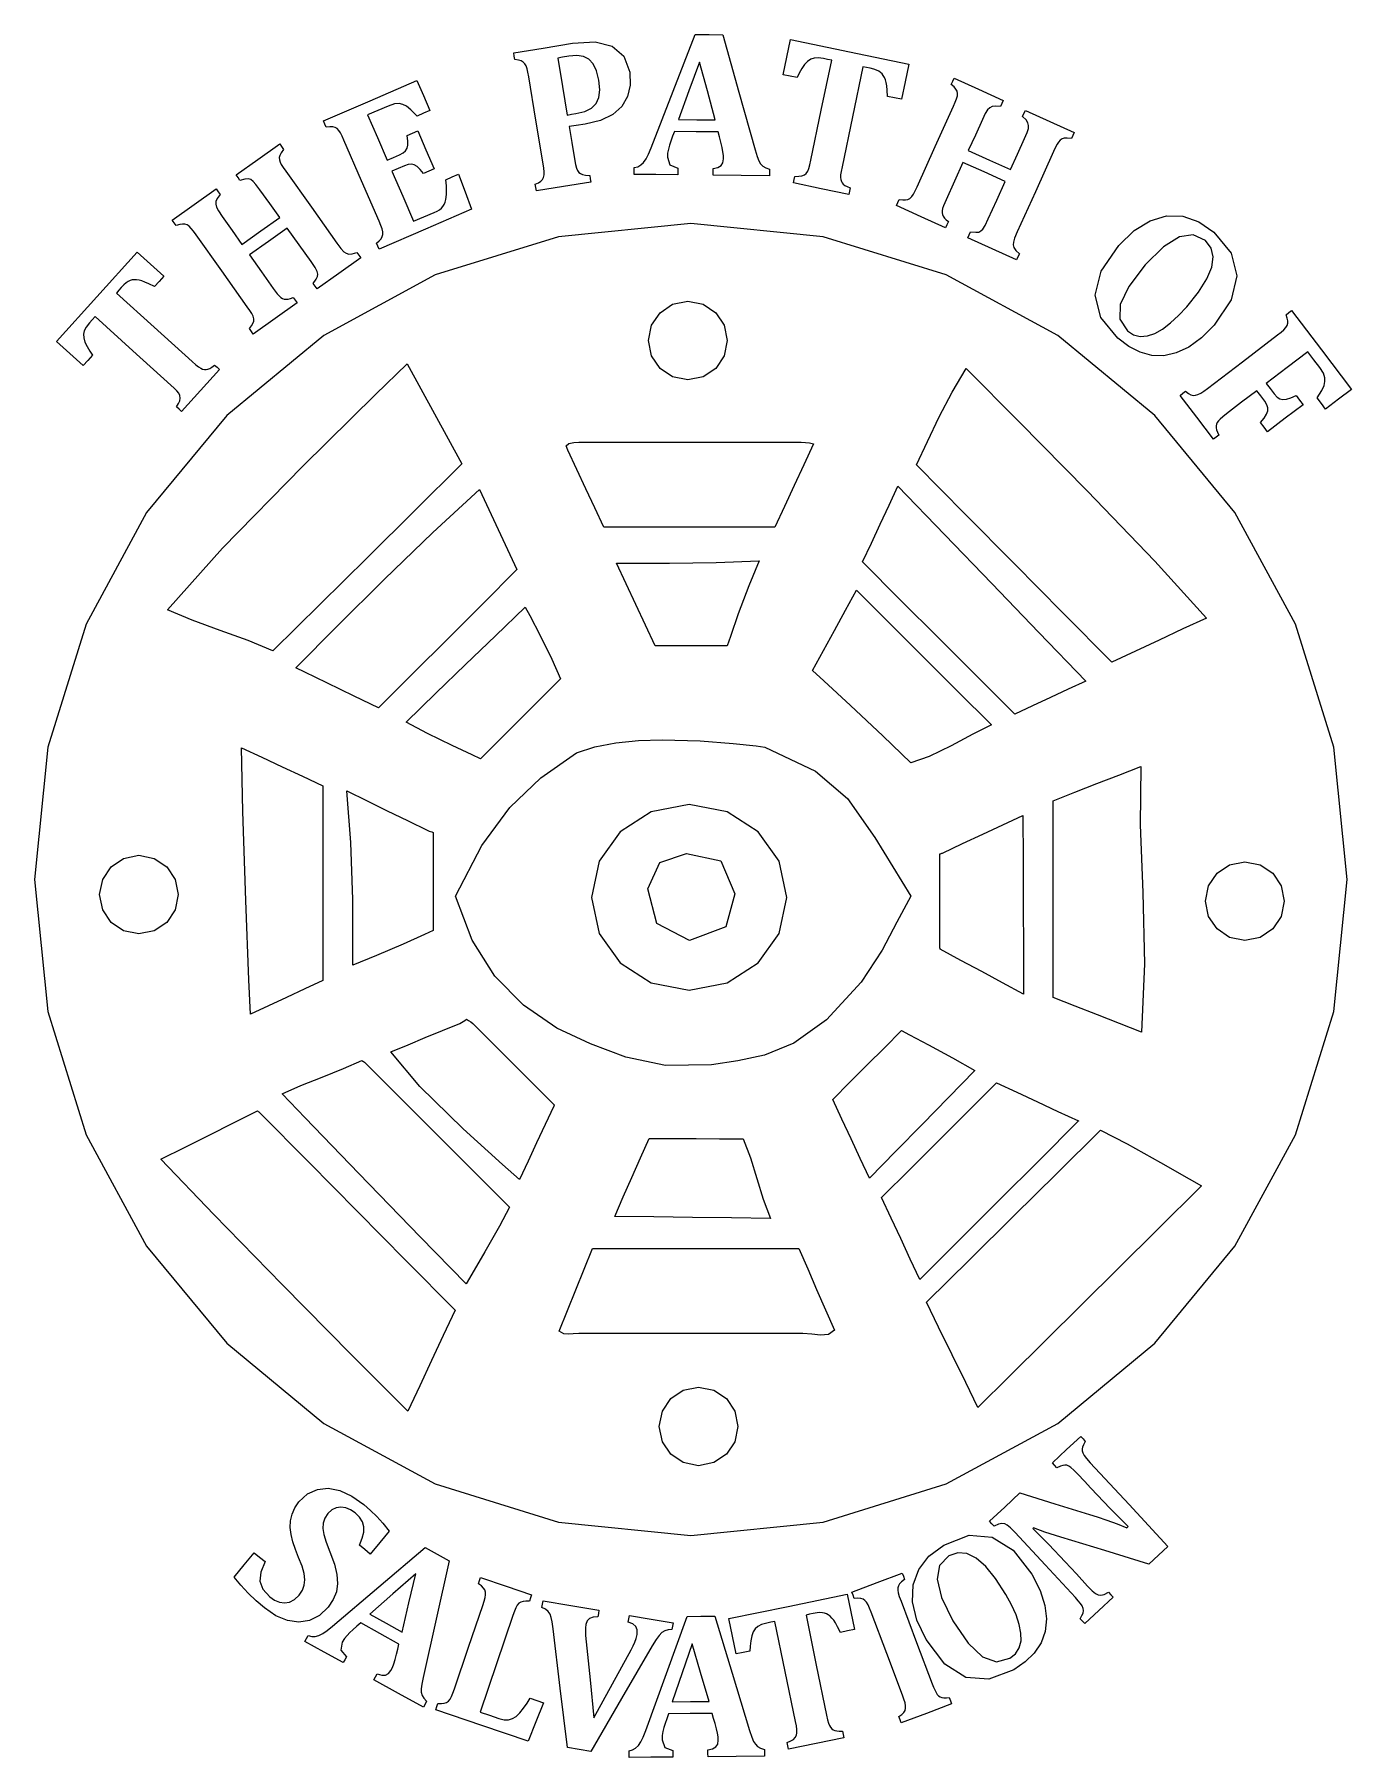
# Model space of a CAD drawing. Extents: x 11 to 565, y 5 to 731.
import ezdxf

# ---------------------------------------------------------------- set-up
doc = ezdxf.new("R2010")
doc.units = 0
doc.layers.add('Layer_1', color=7, linetype='CONTINUOUS')

msp = doc.modelspace()

# ---------------------------------------------------------------- linework, layer by layer
at = {"layer": 'Layer_1', "color": 7}
for points in [[(237.948926, 678.592126), (238.397156, 676.195843), (238.818877, 674.625922), (239.266648, 673.628646), (239.807633, 672.865363), (240.516964, 672.336661), (241.40076, 671.946248), (242.654166, 671.703916), (244.385987, 671.606067), (244.615788, 670.201406), (244.84684, 668.796775), (233.396517, 666.916827), (221.946197, 665.036754), (221.715144, 666.441385), (221.48534, 667.846172), (222.818434, 668.512587), (223.807416, 669.145522), (224.518502, 669.874352), (224.94589, 670.731499), (225.165315, 671.795219), (225.184839, 673.043167), (225.034184, 674.591423), (224.758964, 676.469662), (221.74679, 694.8157), (218.734741, 713.161742), (218.400444, 714.997452), (218.055436, 716.503497), (217.67148, 717.707743), (217.137989, 718.625265), (216.458866, 719.301247), (215.551982, 719.764991), (214.391253, 720.109792), (212.879327, 720.332013), (212.648271, 721.736769), (212.418471, 723.14143), (224.78393, 725.171677), (237.149393, 727.201799), (246.726222, 727.779609), (253.918038, 725.976891), (258.74073, 721.763597), (261.224186, 715.024106), (261.469008, 709.632294), (260.331423, 704.779122), (257.858893, 700.602898), (254.094002, 697.241688), (248.992717, 694.764801), (242.524865, 693.156469), (238.761336, 692.582059), (235.72891, 692.215937), (236.846412, 685.404904)], [(298.442594, 689.888142), (289.233672, 689.993179), (280.024655, 690.096961), (279.289352, 688.056066), (278.554046, 686.015297), (277.984426, 684.317759), (277.522746, 682.662068), (277.213642, 681.015626), (277.096361, 679.259031), (278.180684, 676.000469), (281.530621, 674.679264), (281.515396, 673.255824), (281.500167, 671.83251), (272.291151, 671.936292), (263.082259, 672.040077), (263.097484, 673.463517), (263.112709, 674.886957), (264.615783, 675.235649), (265.929138, 675.976729), (267.095599, 677.084945), (268.158383, 678.539686), (269.205712, 680.522971), (270.325798, 683.217317), (279.590129, 707.076196), (288.854334, 730.935072), (294.612681, 730.870745), (300.370933, 730.805162), (307.214816, 706.569906), (314.058697, 682.334776), (314.900867, 679.553612), (315.602543, 677.701478), (316.332742, 676.474404), (317.260079, 675.482615), (318.492778, 674.756319), (320.136864, 674.24175), (320.121639, 672.81831), (320.106411, 671.394995), (308.201565, 671.529171), (296.296843, 671.663349), (296.312072, 673.086664), (296.327297, 674.510104), (298.284152, 674.930033), (299.662716, 675.724063), (300.485309, 676.911527), (300.772916, 678.515234), (300.713236, 679.928697), (300.503278, 681.494789), (300.125817, 683.354115), (299.558632, 685.64691), (298.99945, 687.766433)], [(330.184638, 668.408385), (330.474886, 669.801991), (330.765135, 671.195597), (332.419031, 671.211067), (333.710353, 671.384235), (334.753611, 671.795558), (335.56289, 672.452897), (336.182946, 673.369874), (336.66232, 674.558949), (337.079431, 676.091181), (337.500984, 677.953299), (341.881894, 699.005717), (346.26268, 720.058131), (344.55233, 720.414516), (342.84198, 720.770901), (340.572972, 721.08855), (338.833727, 720.983314), (337.408561, 720.486233), (336.082062, 719.617078), (334.863931, 718.317345), (333.681107, 716.547795), (332.598473, 714.625268), (331.664196, 712.7819), (328.771383, 713.383607), (325.878444, 713.985312), (327.420772, 721.396945), (328.963103, 728.808453), (353.816382, 723.636664), (378.669536, 718.464871), (377.127205, 711.053362), (375.584877, 703.641729), (372.692063, 704.243437), (369.799249, 704.845144), (369.599275, 707.486233), (369.411273, 709.331914), (369.174066, 710.681035), (368.830233, 711.832407), (368.444864, 712.838726), (367.982028, 713.684082), (367.446179, 714.39113), (366.841864, 714.978767), (366.096999, 715.475287), (365.140843, 715.905258), (363.949638, 716.318199), (362.397828, 716.696003), (360.877468, 717.011953), (359.357108, 717.327904), (354.976323, 696.27549), (350.595412, 675.223072), (350.215594, 673.242239), (350.00979, 671.775929), (349.973424, 670.704168), (350.082727, 669.821343), (350.316087, 669.08935), (350.639346, 668.471031), (351.144676, 667.936078), (351.823175, 667.387833), (352.794087, 666.866792), (354.073578, 666.347048), (353.783329, 664.953442), (353.493083, 663.559712), (341.839392, 665.982809)], [(234.922766, 697.023367), (236.753045, 697.323714), (238.583449, 697.624065), (242.354915, 698.549364), (245.155898, 699.927079), (247.077049, 701.870776), (248.223516, 704.408583), (248.641156, 707.65735), (248.291129, 711.719833), (247.330912, 715.638487), (245.903877, 718.540588), (244.054241, 720.553722), (241.755891, 721.706055), (238.948526, 722.096935), (235.572303, 721.827599), (232.936689, 721.373505), (230.989145, 720.987621), (232.956274, 709.005251)], [(281.720832, 695.124511), (289.484848, 695.036679), (297.248865, 694.948846), (293.935586, 707.129944), (290.622183, 719.311039), (286.17157, 707.217777)], [(171.692646, 711.519747), (174.416077, 705.225003), (177.139508, 698.930259), (174.427587, 697.756626), (171.715791, 696.582996), (169.146645, 699.207998), (167.306359, 700.691311), (165.788538, 701.455711), (164.22112, 701.84691), (162.251852, 701.698465), (159.56321, 700.770888), (155.247946, 698.903803), (150.932679, 697.036843), (155.043517, 687.5353), (159.154481, 678.033761), (161.767401, 679.163637), (164.380321, 680.293513), (165.882834, 681.084317), (166.906198, 681.949803), (167.515155, 683.013048), (167.810146, 684.315338), (167.829958, 686.062782), (167.535328, 688.426507), (169.772091, 689.394365), (172.008853, 690.362222), (175.485996, 682.32546), (178.963136, 674.288822), (176.726249, 673.320961), (174.489486, 672.353103), (173.031911, 674.11946), (171.755382, 675.305595), (170.558952, 676.034033), (169.378993, 676.345798), (168.06339, 676.238417), (166.384963, 675.664992), (163.771918, 674.535113), (161.158998, 673.405237), (165.732389, 662.834764), (170.305777, 652.264415), (174.601212, 654.122874), (178.896648, 655.981332), (180.156292, 656.573304), (181.164178, 657.15034), (181.953675, 657.797175), (182.592253, 658.520471), (183.101678, 659.352073), (183.503682, 660.325079), (183.828191, 661.393879), (184.028288, 662.479671), (184.1554, 663.73276), (184.180305, 665.272291), (184.069608, 667.234469), (183.792381, 669.756933), (186.504178, 670.930564), (189.216099, 672.104197), (191.965936, 664.71631), (194.715896, 657.328552), (175.257605, 648.909729), (155.799187, 640.491029), (155.234876, 641.797442), (154.669311, 643.103949), (155.800311, 644.074775), (156.606027, 644.928666), (157.118042, 645.807926), (157.324322, 646.743572), (157.272699, 647.828207), (156.982439, 649.042263), (156.455605, 650.506029), (155.732517, 652.260822), (148.35006, 669.323962), (140.967729, 686.387105), (140.197151, 688.086502), (139.495848, 689.463329), (138.830755, 690.537944), (138.090685, 691.298855), (137.268336, 691.788466), (136.275779, 692.017149), (135.067273, 692.06269), (133.546681, 691.912712), (132.981118, 693.219095), (132.415553, 694.525602), (152.051757, 703.023682)], [(424.350952, 647.784309), (423.255664, 645.202417), (422.704688, 643.510721), (422.646293, 642.315677), (422.928301, 641.182831), (423.727738, 639.992522), (425.229449, 638.62804), (424.64376, 637.330776), (424.05807, 636.033512), (413.797445, 640.667799), (403.536947, 645.301963), (404.122637, 646.599227), (404.708326, 647.896491), (406.85188, 647.638393), (408.189389, 647.746311), (409.078893, 648.196451), (409.877779, 648.971269), (410.835084, 650.53928), (412.159966, 653.289244), (415.719908, 661.171392), (419.279976, 669.053544), (410.395398, 673.066246), (401.510817, 677.079074), (397.950749, 669.196923), (394.390807, 661.314775), (393.811069, 659.97908), (393.315765, 658.724486), (392.950047, 657.599567), (392.760254, 656.655557), (392.730179, 655.838204), (392.861113, 655.094934), (393.194642, 654.364143), (393.712574, 653.621587), (394.435574, 652.892823), (395.353727, 652.122498), (394.768041, 650.825109), (394.182351, 649.527846), (383.862836, 654.18862), (373.543444, 658.849522), (374.129133, 660.146786), (374.714819, 661.444175), (376.194096, 661.261234), (377.368192, 661.2399), (378.363753, 661.45091), (379.194941, 661.929682), (379.965283, 662.69378), (380.667696, 663.725497), (381.395516, 665.100515), (382.206395, 666.817241), (389.858997, 683.760897), (397.511724, 700.704557), (398.250036, 702.418127), (398.797028, 703.863488), (399.144235, 705.079384), (399.205942, 706.139241), (399.015118, 707.077683), (398.51616, 707.965991), (397.740657, 708.895118), (396.604675, 709.916864), (397.190361, 711.214253), (397.776051, 712.511517), (408.095565, 707.850743), (418.415083, 703.189843), (417.829397, 701.892454), (417.243708, 700.59519), (415.204881, 700.770686), (413.787918, 700.598197), (412.776548, 700.061155), (411.874786, 699.191133), (410.910941, 697.685586), (409.678356, 695.166085), (406.713141, 688.600836), (403.747923, 682.035711), (412.632504, 678.022883), (421.517083, 674.010181), (424.482301, 680.575305), (427.447519, 687.140429), (428.519621, 689.69733), (429.036693, 691.392579), (429.143078, 692.622615), (428.866445, 693.740564), (428.095552, 694.941592), (426.600947, 696.373882), (427.186636, 697.671146), (427.772323, 698.968535), (438.032823, 694.334245), (448.293446, 689.700083), (447.707756, 688.40282), (447.12207, 687.105431), (445.406189, 687.288838), (444.144366, 687.220349), (443.199431, 686.936682), (442.399756, 686.398564), (441.739413, 685.643423), (441.132666, 684.74556), (440.487456, 683.475019), (439.633228, 681.636116), (431.988199, 664.710556)], [(138.007525, 643.039668), (139.68333, 640.790817), (140.865684, 639.461095), (141.869797, 638.811862), (142.990071, 638.482352), (144.420696, 638.567501), (146.35693, 639.174797), (147.180696, 638.013891), (148.004462, 636.852985), (138.824146, 630.335738), (129.643704, 623.818487), (128.819938, 624.979393), (127.996171, 626.140299), (129.3012, 627.860238), (129.885321, 629.068162), (129.948622, 630.062929), (129.682923, 631.143571), (128.812906, 632.760874), (127.107868, 635.292946), (122.101266, 642.345363), (117.094664, 649.397779), (109.145415, 643.754488), (101.196044, 638.111069), (106.202643, 631.058777), (111.209245, 624.006361), (112.069679, 622.831323), (112.902288, 621.76958), (113.687954, 620.885791), (114.406273, 620.245839), (115.098253, 619.811899), (115.803679, 619.54487), (116.602231, 619.464236), (117.503501, 619.536416), (118.497927, 619.79374), (119.626517, 620.198387), (120.450283, 619.037481), (121.27405, 617.876575), (112.04092, 611.321837), (102.807666, 604.767096), (101.983899, 605.928002), (101.160133, 607.088908), (102.065463, 608.273389), (102.675923, 609.275299), (102.994154, 610.242495), (102.995728, 611.20068), (102.725727, 612.25241), (102.189619, 613.379031), (101.370661, 614.7015), (100.297737, 616.267866), (89.535501, 631.427848), (78.773264, 646.58783), (77.666835, 648.090376), (76.695543, 649.291504), (75.821459, 650.205691), (74.939016, 650.796533), (74.032179, 651.104971), (73.014856, 651.117621), (71.821092, 650.919289), (70.365368, 650.452771), (69.541601, 651.613677), (68.717835, 652.774582), (77.951089, 659.329323), (87.184219, 665.884062), (88.007985, 664.723156), (88.831751, 663.56225), (87.651534, 661.890833), (87.088753, 660.578725), (87.041648, 659.434058), (87.337007, 658.216369), (88.15005, 656.624097), (89.702489, 654.288183), (93.872622, 648.414146), (98.04263, 642.540106), (105.992005, 648.1834), (113.941254, 653.826691), (109.771246, 659.700731), (105.601109, 665.574893), (103.935249, 667.791048), (102.733526, 669.093367), (101.725347, 669.806377), (100.620185, 670.1325), (99.194454, 670.07252), (97.203509, 669.505215), (96.379743, 670.666121), (95.555977, 671.827027), (104.736418, 678.344277), (113.916735, 684.861525), (114.740501, 683.700619), (115.564268, 682.539713), (114.539942, 681.151168), (113.962528, 680.027325), (113.730483, 679.069756), (113.791618, 678.108097), (114.110517, 677.156511), (114.577825, 676.179754), (115.348656, 674.981229), (116.504175, 673.315436), (127.254982, 658.172082)], [(466.648668, 603.042982), (459.51953, 611.760296), (457.203847, 621.191218), (459.734632, 631.291843), (467.081373, 642.075577), (473.586487, 648.333399), (480.304501, 652.511434), (487.18571, 654.55273), (494.058596, 654.392966), (500.766997, 652.082422), (507.154854, 647.672134), (514.421848, 638.833827), (516.826745, 629.324681), (514.425569, 619.224977), (507.217075, 608.549713), (501.854271, 603.169184), (496.515226, 599.288079), (491.282091, 596.819986), (486.115198, 595.671374), (481.040908, 595.788783), (476.085502, 597.121881), (471.294566, 599.558434), (466.648649, 603.043734)], [(478.163518, 633.908009), (471.253956, 624.849629), (467.701757, 617.264884), (467.550365, 611.072675), (470.721808, 606.183794), (473.324252, 604.489949), (476.136718, 603.78858), (479.139788, 604.023724), (482.25733, 605.077038), (485.52275, 606.903873), (488.847753, 609.45297), (492.255462, 612.60353), (495.704356, 616.291786), (500.641884, 622.446699), (504.1362, 628.002638), (506.22589, 632.95416), (506.827351, 637.288446), (505.960782, 641.014383), (503.534716, 644.133361), (498.443486, 646.603638), (492.575947, 645.767263), (485.875185, 641.559842), (478.162511, 633.908235), (478.162514, 633.908109)], [(72.656302, 572.16895), (71.600866, 573.123783), (70.544178, 574.078586), (71.37332, 575.509943), (71.877453, 576.710897), (72.04946, 577.818545), (71.887691, 578.84913), (71.409817, 579.848173), (70.625969, 580.862264), (69.514765, 581.997341), (68.120249, 583.301199), (52.168217, 597.720818), (36.216182, 612.140562), (35.044301, 610.844592), (33.872422, 609.548497), (32.451431, 607.751194), (31.659054, 606.199498), (31.367178, 604.718931), (31.443567, 603.134662), (31.950073, 601.427042), (32.878744, 599.511708), (33.990054, 597.605483), (35.10851, 595.86764), (33.127061, 593.675602), (31.145609, 591.483689), (25.529487, 596.560291), (19.913493, 601.636771), (36.936468, 620.468909), (53.959571, 639.300926), (59.575565, 634.224446), (65.191687, 629.147844), (63.210238, 626.955806), (61.228789, 624.763768), (58.84902, 625.926631), (57.16097, 626.69688), (55.877139, 627.173933), (54.70912, 627.458437), (53.646473, 627.634051), (52.682667, 627.660537), (51.802346, 627.551296), (50.989935, 627.32849), (50.18542, 626.936793), (49.329852, 626.328419), (48.370505, 625.508338), (47.260132, 624.360165), (46.218726, 623.208672), (45.17732, 622.057179), (61.129352, 607.63756), (77.081387, 593.217816), (78.599119, 591.889547), (79.760125, 590.971117), (80.667173, 590.398412), (81.486058, 590.050246), (82.235405, 589.881986), (82.932593, 589.848967), (83.648748, 590.013053), (84.46527, 590.323633), (85.405593, 590.897762), (86.500949, 591.73871), (87.556385, 590.783876), (88.611822, 589.829043), (80.629968, 580.997393)], [(512.448528, 571.242154), (510.864425, 569.993449), (509.748506, 569.020487), (509.018803, 568.233587), (508.525977, 567.491317), (508.222647, 566.785002), (508.062652, 566.107249), (508.09195, 565.371509), (508.247015, 564.51235), (508.639225, 563.482401), (509.265561, 562.251529), (508.133175, 561.388382), (507.000788, 560.525235), (499.966345, 569.7535), (492.931901, 578.981766), (494.064287, 579.844913), (495.196674, 580.70806), (496.394249, 579.830605), (497.433828, 579.267409), (498.41024, 578.981969), (499.367781, 579.006681), (500.417248, 579.317958), (501.551221, 579.911861), (502.844766, 580.776452), (504.37417, 581.901074), (519.14276, 593.158846), (533.911354, 604.416494), (535.375466, 605.573333), (536.543038, 606.585135), (537.426447, 607.488524), (537.986758, 608.390259), (538.264908, 609.306374), (538.248112, 610.324228), (538.008626, 611.510721), (537.493677, 612.949477), (538.626064, 613.812624), (539.75845, 614.675771), (552.402052, 598.088842), (565.045775, 581.50204), (559.591143, 577.344186), (554.13664, 573.18621), (552.345384, 575.536188), (550.554002, 577.886163), (552.483655, 581.011407), (553.480727, 583.154529), (553.858452, 584.811796), (553.856449, 586.427195), (553.239357, 588.303194), (551.692444, 590.689594), (549.169003, 594.00007), (546.645437, 597.310544), (537.914635, 590.655264), (529.183834, 583.999985), (530.857456, 581.804436), (532.531078, 579.608887), (533.736037, 578.276713), (534.893454, 577.504736), (536.185577, 577.215758), (537.672862, 577.33987), (539.484736, 577.880242), (541.698425, 578.890119), (543.175869, 576.951783), (544.653436, 575.013575), (537.174774, 569.312801), (529.696115, 563.611903), (528.21867, 565.550239), (526.741101, 567.488572), (528.307188, 569.401026), (529.310838, 571.020021), (529.834415, 572.449779), (529.890428, 573.742082), (529.459978, 575.05478), (528.514193, 576.543977), (526.840571, 578.739526), (525.166949, 580.935074), (518.804084, 576.084391)], [(286.263855, 406.637655), (270.287081, 403.571164), (257.238641, 395.205699), (248.442013, 382.798201), (245.217354, 367.605521), (248.442013, 352.411197), (257.238641, 340.005371), (270.287081, 331.639906), (286.263855, 328.571743), (302.240626, 331.639906), (315.289067, 340.005371), (324.085709, 352.411197), (327.312018, 367.605521), (324.085709, 382.798201), (315.289067, 395.205699), (302.242299, 403.571164)], [(285.079285, 386.050049), (299.614781, 382.96964), (305.421297, 369.11548), (301.659666, 355.262368), (286.44292, 349.455285), (272.588731, 356.625436), (268.826505, 371.160932), (273.951779, 382.288418)], [(451.06613, 140.606933), (452.035394, 139.565033), (453.004658, 138.523134), (452.275183, 137.13794), (451.849918, 136.153158), (451.678191, 135.381396), (451.666868, 134.572317), (451.917105, 133.685576), (452.481423, 132.619232), (453.463143, 131.278904), (455.024196, 129.505355), (471.386715, 111.911058), (487.749243, 94.316886), (483.737555, 90.586066), (479.726002, 86.855361), (461.191417, 92.533351), (442.656948, 98.211208), (436.019485, 100.344205), (431.13898, 102.108468), (430.99706, 101.976112), (430.85514, 101.843757), (437.584203, 95.083238), (444.507829, 87.796838), (449.237373, 82.711249), (453.966918, 77.625659), (455.894847, 75.663341), (457.272538, 74.515027), (458.404535, 73.978105), (459.534316, 73.791697), (460.912179, 74.116331), (462.782542, 74.987408), (463.751806, 73.945509), (464.72107, 72.903609), (458.751036, 67.351546), (452.781003, 61.799482), (451.811739, 62.841381), (450.842475, 63.883281), (451.576851, 65.184345), (452.028238, 66.28141), (452.217347, 67.281647), (452.10006, 68.232361), (451.694438, 69.238915), (451.014418, 70.286435), (450.057529, 71.457988), (448.817814, 72.838663), (436.112641, 86.500321), (423.40746, 100.161854), (421.494151, 102.108368), (420.160578, 103.209375), (419.074857, 103.760357), (417.89918, 103.937699), (416.485699, 103.669771), (414.623928, 102.835712), (413.654665, 103.877611), (412.685401, 104.919511), (419.081915, 110.86821), (425.478304, 116.816918), (440.102503, 112.303366), (454.726694, 107.789688), (457.931917, 106.749719), (462.055167, 105.356116), (466.461939, 103.783979), (470.517725, 102.210039), (470.770475, 102.445722), (471.023225, 102.681406), (463.418624, 110.335928), (455.341354, 118.846897), (452.609373, 121.784549), (449.877393, 124.722202), (448.192897, 126.454411), (446.95817, 127.544132), (446.004056, 128.157933), (445.16083, 128.463182), (444.378674, 128.5478), (443.542333, 128.431857), (442.507782, 128.087384), (441.064098, 127.422434), (440.094834, 128.464333), (439.125571, 129.506233), (445.096228, 135.058249)], [(107.74823, 87.906926), (105.996944, 83.534879), (105.619092, 79.707053), (106.835157, 76.268668), (109.745908, 73.052961), (111.745604, 71.68027), (113.820517, 70.805401), (115.939926, 70.509802), (118.073013, 70.873672), (120.183727, 71.956261), (122.114346, 73.802091), (123.509612, 75.880649), (124.288959, 77.992376), (124.520139, 80.304906), (124.21758, 82.918728), (123.349565, 85.999626), (121.885123, 89.713073), (120.507807, 93.074819), (119.421131, 96.280469), (118.68442, 99.350875), (118.356796, 102.307031), (118.51454, 105.156318), (119.111591, 107.894078), (120.264357, 110.508818), (122.022176, 113.043121), (125.654282, 116.407141), (129.792481, 118.317963), (134.344304, 118.782873), (139.217097, 117.806911), (144.301384, 115.495347), (149.366177, 111.940971), (152.190842, 109.467791), (154.745119, 106.93808), (157.279876, 104.130832), (159.991064, 100.758272), (156.007631, 95.93609), (152.024189, 91.113782), (149.746095, 92.995626), (147.468002, 94.87747), (148.688255, 97.828004), (149.272362, 100.380777), (149.302644, 102.635758), (148.740211, 104.68092), (147.538944, 106.596369), (145.65308, 108.461936), (143.719863, 109.77934), (141.711441, 110.598922), (139.686453, 110.878548), (137.702232, 110.558604), (135.865578, 109.656081), (134.227709, 108.113337), (132.920304, 106.158063), (132.184757, 104.149991), (132.051802, 101.923665), (132.431732, 99.301822), (133.412169, 96.086046), (135.025897, 92.011523), (136.931357, 86.884613), (137.982999, 82.519081), (138.270045, 78.701071), (137.760503, 75.205481), (136.46573, 71.910897), (134.275914, 68.684279), (130.642729, 65.251277), (126.501274, 63.133258), (121.982445, 62.404647), (117.162067, 63.071482), (112.2654, 65.102308), (107.462685, 68.398159), (104.078066, 71.361854), (100.708641, 74.648747), (97.536205, 78.038691), (94.731037, 81.432841), (98.961719, 86.554413), (103.192401, 91.675986), (105.470391, 89.793774)], [(422.917836, 42.362321), (412.393337, 38.355708), (402.714302, 39.142282), (393.932267, 44.737588), (386.025148, 55.117061), (382.145298, 63.267141), (380.306118, 70.961607), (380.54547, 78.135292), (382.870624, 84.604812), (387.184037, 90.238453), (393.387983, 94.903762), (404.070723, 99.003065), (413.851889, 98.271506), (422.674086, 92.799722), (430.522073, 82.58548), (433.930595, 75.79642), (435.924292, 69.504142), (436.6111, 63.759078), (436.067391, 58.493887), (434.351335, 53.717204), (431.519708, 49.437517), (427.693293, 45.662841), (422.9176, 42.357567), (422.9176, 42.357567)], [(164.113241, 53.218236), (156.058335, 57.683076), (148.003441, 62.147915), (146.387587, 60.70094), (144.771724, 59.25384), (143.464606, 58.030253), (142.272787, 56.792117), (141.218261, 55.490169), (140.281119, 53.999722), (139.688376, 50.617072), (142.009004, 47.86341), (141.318823, 46.618379), (140.628642, 45.373348), (132.573746, 49.838313), (124.518853, 54.303152), (125.209033, 55.548183), (125.899204, 56.793088), (127.388016, 56.387242), (128.895221, 56.414476), (130.448191, 56.836292), (132.074108, 57.611695), (133.93734, 58.859779), (136.202261, 60.69939), (155.685463, 77.296934), (175.168677, 93.894476), (180.205344, 91.102705), (185.242014, 88.310808), (179.756045, 63.732645), (174.270079, 39.154355), (173.690426, 36.306903), (173.428067, 34.343826), (173.487934, 32.917293), (173.83293, 31.604058), (174.572475, 30.379974), (175.775134, 29.14703), (175.084954, 27.901999), (174.394773, 26.656968), (163.981879, 32.428833), (153.569006, 38.200822), (154.259178, 39.445728), (154.949358, 40.690758), (156.870919, 40.131441), (158.460899, 40.17498), (159.748559, 40.829197), (160.763342, 42.103906), (161.382272, 43.376332), (161.942317, 44.853526), (162.492578, 46.669253), (163.08222, 48.956396), (163.597568, 51.087329)], [(397.277783, 63.046407), (403.686398, 53.626914), (409.758737, 47.85865), (415.585385, 45.757074), (421.226235, 47.219809), (423.656089, 49.153106), (425.211179, 51.59936), (425.93713, 54.52283), (425.923759, 57.813336), (425.222666, 61.488927), (423.85611, 65.449336), (421.944797, 69.678474), (419.53643, 74.116707), (415.258558, 80.747131), (411.092924, 85.819078), (407.056114, 89.367327), (403.134655, 91.308895), (399.327198, 91.673896), (395.600316, 90.356378), (391.646813, 86.307577), (390.584153, 80.476734), (392.456516, 72.789288), (397.276894, 63.052879), (397.277144, 63.05286)], [(151.883867, 65.767293), (158.674887, 62.003109), (165.465897, 58.238801), (168.334569, 70.532197), (171.20324, 82.825593), (161.543558, 74.296505)], [(219.94683, 73.989116), (219.489297, 72.641248), (219.031754, 71.293256), (217.568284, 71.304134), (216.398028, 71.17969), (215.448355, 70.897824), (214.620158, 70.370641), (213.923447, 69.559708), (213.286542, 68.455409), (212.70585, 67.046841), (212.068647, 65.270126), (205.163595, 44.928357), (198.258543, 24.586588), (202.220696, 23.241657), (206.18286, 21.896725), (208.379463, 21.35541), (210.231219, 21.342619), (211.874218, 21.821628), (213.444619, 22.756964), (215.0281, 24.201127), (216.600722, 26.149913), (218.113181, 28.324157), (219.406807, 30.390481), (222.204803, 29.440511), (225.002811, 28.49054), (221.752653, 20.392023), (218.502498, 12.29338), (199.038918, 18.900331), (179.575338, 25.507282), (180.032881, 26.855274), (180.490424, 28.203267), (181.984181, 28.177528), (183.164609, 28.298686), (184.13482, 28.607871), (184.915381, 29.162537), (185.608903, 29.997571), (186.208277, 31.092168), (186.799343, 32.531465), (187.440082, 34.318334), (193.409203, 51.903044), (199.378326, 69.487627), (199.947366, 71.264631), (200.351154, 72.756098), (200.579749, 73.999703), (200.541116, 75.05996), (200.259663, 75.975445), (199.677774, 76.810818), (198.816247, 77.661186), (197.58675, 78.568429), (198.044283, 79.916297), (198.501826, 81.264289), (209.22392, 77.624725)], [(388.553231, 36.47429), (389.088097, 35.119863), (389.62423, 33.881117), (390.160592, 32.826946), (390.693572, 32.025431), (391.252212, 31.429158), (391.866992, 30.993115), (392.61791, 30.712469), (393.50893, 30.556783), (394.535899, 30.553998), (395.730544, 30.659006), (396.23324, 29.32737), (396.735927, 27.995608), (386.142519, 23.995995), (375.549235, 19.996372), (375.046549, 21.328134), (374.543862, 22.659895), (375.719867, 23.576262), (376.565415, 24.390941), (377.118896, 25.24542), (377.368762, 26.169458), (377.376011, 27.255105), (377.141525, 28.480948), (376.683305, 29.96805), (376.043226, 31.755166), (369.468613, 49.168654), (362.894124, 66.582132), (362.197539, 68.336252), (361.56981, 69.72449), (360.968513, 70.799926), (360.268452, 71.584015), (359.458335, 72.142911), (358.474247, 72.428738), (357.279906, 72.509302), (355.75755, 72.417924), (355.254863, 73.749685), (354.752176, 75.081447), (365.345575, 79.080935), (375.938983, 83.080548), (376.441679, 81.748912), (376.944366, 80.41715), (375.677209, 79.408516), (374.848624, 78.519714), (374.378357, 77.71918), (374.135249, 76.86746), (374.111864, 75.899822), (374.289908, 74.757383), (374.714096, 73.268601), (375.42444, 71.266183), (381.991729, 53.871962)], [(328.083656, 8.964662), (327.796691, 10.358997), (327.509726, 11.753332), (329.02461, 12.416632), (330.141667, 13.08634), (330.936434, 13.877256), (331.418696, 14.80245), (331.627034, 15.89038), (331.595196, 17.172005), (331.371991, 18.744197), (331.018723, 20.6205), (326.687303, 41.683113), (322.355749, 62.745611), (320.644544, 62.393596), (318.933214, 62.041591), (316.724356, 61.433597), (315.167798, 60.651662), (314.056702, 59.631155), (313.183926, 58.306715), (312.581747, 56.630556), (312.197682, 54.536725), (311.96669, 52.342219), (311.839897, 50.279422), (308.945667, 49.684641), (306.051437, 49.08986), (304.52652, 56.505129), (303.001594, 63.920273), (327.866936, 69.033777), (352.732229, 74.147285), (354.257121, 66.732018), (355.782013, 59.316751), (352.887783, 58.72197), (349.993553, 58.127189), (348.762542, 60.472349), (347.857297, 62.091656), (347.104307, 63.236396), (346.331723, 64.156596), (345.577895, 64.927195), (344.817977, 65.518688), (344.046185, 65.95412), (343.257798, 66.25394), (342.376766, 66.408867), (341.327026, 66.425941), (340.069277, 66.333268), (338.494819, 66.063773), (336.973629, 65.750043), (335.452659, 65.437551), (339.784089, 44.375063), (344.115634, 23.31244), (344.553536, 21.343682), (344.945962, 19.916084), (345.338421, 18.918066), (345.792528, 18.152689), (346.297279, 17.574329), (346.838981, 17.135055), (347.515098, 16.845031), (348.356152, 16.610268), (349.453879, 16.5142), (350.835175, 16.547246), (351.12214, 15.15291), (351.409105, 13.758575), (339.747518, 11.362537)], [(261.838749, 50.816442), (262.69483, 52.454575), (263.384134, 54.011594), (263.944044, 55.579461), (264.326782, 57.264655), (264.361034, 59.150906), (263.759416, 60.641382), (262.545448, 61.743337), (260.6571, 62.47844), (260.893982, 63.882147), (261.130854, 65.285729), (270.297151, 63.739523), (279.463461, 62.193316), (279.226589, 60.789734), (278.989707, 59.386027), (277.423839, 59.243962), (276.045569, 58.79002), (274.822527, 58.022895), (273.623493, 56.879739), (272.322234, 55.130688), (270.692927, 52.474598), (257.777007, 30.243798), (244.861086, 8.012998), (239.948254, 8.84132), (235.035435, 9.66964), (232.036391, 34.67331), (229.037356, 59.677106), (228.635315, 62.544743), (228.224335, 64.45143), (227.696917, 65.798132), (226.931584, 66.901116), (225.832513, 67.841132), (224.289857, 68.615234), (224.526729, 70.018816), (224.76361, 71.422523), (236.524486, 69.437832), (248.285374, 67.45314), (248.048627, 66.049548), (247.811745, 64.645841), (245.813635, 64.53666), (244.328447, 63.96528), (243.331728, 62.919747), (242.798596, 61.380357), (242.627765, 59.976648), (242.587499, 58.572549), (242.690233, 56.783492), (242.933124, 54.139677), (244.567466, 38.159094), (246.20182, 22.178509), (254.020724, 36.498384)], [(295.946874, 24.027254), (286.737731, 23.934236), (277.528601, 23.841217), (276.837499, 21.785186), (276.146398, 19.729154), (275.613524, 18.019845), (275.188112, 16.354724), (274.913699, 14.701975), (274.833898, 12.943255), (275.987995, 9.708742), (279.365401, 8.459781), (279.380178, 7.036427), (279.394946, 5.612947), (270.185803, 5.51993), (260.97666, 5.426912), (260.961892, 6.850391), (260.947115, 8.273745), (262.442376, 8.656001), (263.739554, 9.423765), (264.882235, 10.557395), (265.913413, 12.034409), (266.917843, 14.039606), (267.979733, 16.757197), (276.732331, 40.808579), (285.484932, 64.859836), (291.24332, 64.917769), (297.001708, 64.975702), (304.361608, 40.892228), (311.721509, 16.808754), (312.622655, 14.046173), (313.363187, 12.209474), (314.119882, 10.997899), (315.068151, 10.026661), (316.315533, 9.327763), (317.970347, 8.847757), (317.987612, 7.424088), (318.004876, 6.000419), (306.099959, 5.881433), (294.194946, 5.761198), (294.180178, 7.184677), (294.165411, 8.608157), (296.112806, 9.070287), (297.474139, 9.892188), (298.270891, 11.097091), (298.524443, 12.706724), (298.434579, 14.118587), (298.192589, 15.679902), (297.774973, 17.530711), (297.158958, 19.810751), (296.555456, 21.918558)], [(279.117024, 28.90525), (286.881181, 28.983881), (294.645255, 29.061262), (291.072494, 41.16887), (287.499736, 53.276351), (283.308385, 41.090863)]]:
    msp.add_lwpolyline(points, close=True, dxfattribs=at)
at = {"layer": 'Layer_1', "color": 1}
for points in [[(286.937992, 651.382307), (231.269541, 645.771954), (179.418463, 629.676249), (132.496588, 604.209939), (91.61573, 570.480444), (57.886236, 529.599586), (32.418462, 482.67918), (16.321294, 430.829565), (10.709477, 375.161107), (16.321294, 319.491187), (32.415532, 267.638646), (57.883305, 220.718241), (91.61426, 179.835913), (132.495126, 146.106418), (179.417001, 120.638645), (231.268071, 104.542925), (286.937992, 98.931125), (342.60792, 104.542925), (394.45899, 120.638645), (441.380865, 146.106418), (482.261723, 179.835913), (515.991218, 220.718241), (541.460461, 267.638646), (557.554696, 319.491187), (563.166511, 375.161107), (557.554696, 430.829565), (541.457529, 482.67918), (515.989756, 529.599586), (482.258798, 570.480444), (441.37794, 604.209939), (394.457527, 629.676249), (342.60645, 645.771954)], [(285.713384, 618.626934), (292.160579, 617.324844), (297.425324, 613.774846), (300.974849, 608.509786), (302.276377, 602.062479), (300.974849, 595.615171), (297.425324, 590.350111), (292.160579, 586.800114), (285.713384, 585.498024), (279.265724, 586.799694), (274.000499, 590.349594), (270.450599, 595.614819), (269.148929, 602.062479), (270.450599, 608.510139), (274.000499, 613.775364), (279.265724, 617.325264)], [(167.506356, 592.275856), (173.289553, 581.736309), (179.072758, 571.198224), (184.855963, 560.660138), (190.639168, 550.120583), (170.734866, 530.430151), (150.832041, 510.738263), (130.929208, 491.04783), (111.026375, 471.355935), (100.620125, 475.691873), (88.880863, 480.026348), (77.14307, 484.360815), (66.736822, 488.696753), (89.838875, 514.584938), (123.66065, 549.111308), (154.214361, 579.326641)], [(402.855473, 590.289526), (425.178233, 567.849586), (453.782235, 538.750463), (482.207528, 509.141581), (503.994151, 485.176733), (494.005381, 480.604958), (484.044443, 475.967265), (474.092296, 471.307598), (464.129888, 466.671368), (443.586923, 487.436993), (423.04395, 508.202618), (402.499523, 528.966773), (381.95655, 549.732398), (386.526862, 559.574686), (391.480965, 569.909161), (396.89649, 580.293436)], [(331.687507, 559.335916), (331.687507, 559.334416), (333.451177, 559.299241), (335.204595, 559.174733), (336.943365, 558.921316), (338.663092, 558.506761), (334.580572, 549.752858), (330.499522, 541.000411), (326.418464, 532.247971), (322.337407, 523.494068), (304.341802, 523.494068), (286.346197, 523.494068), (268.350592, 523.494068), (250.353524, 523.494068), (246.581549, 531.582931), (242.809574, 539.670338), (239.037606, 547.759201), (235.265631, 555.846608), (234.511236, 557.684986), (235.636236, 558.707446), (237.716316, 559.161548), (239.827154, 559.294846), (261.023444, 559.294846), (282.221197, 559.294846), (303.417487, 559.294846), (324.615239, 559.294846), (326.375984, 559.258246), (328.145512, 559.278796), (329.917972, 559.315396)], [(198.054209, 539.308568), (201.981449, 530.884253), (205.908696, 522.459938), (209.835944, 514.035623), (213.763191, 505.611308), (199.217294, 491.06394), (184.669926, 476.51658), (170.122566, 461.969213), (155.575198, 447.421853), (145.275883, 452.324685), (133.831063, 457.880835), (124.542485, 462.430643), (120.713383, 464.315895), (138.118656, 481.829565), (157.838383, 501.436501), (178.331548, 521.230936)], [(374.113777, 540.692851), (393.902347, 520.192358), (413.690925, 499.690411), (433.478033, 479.188455), (453.26661, 458.6865), (445.788585, 455.20017), (438.310553, 451.712378), (430.832528, 448.224585), (423.354503, 444.736793), (407.330573, 460.760723), (391.30518, 476.784645), (375.281257, 492.808568), (359.257335, 508.832498), (362.972175, 516.798316), (366.685552, 524.762671), (370.4004, 532.728496)], [(315.698737, 509.260231), (311.308597, 498.755835), (306.952154, 487.018043), (303.616709, 477.467265), (302.285167, 473.5239), (294.695804, 473.5239), (287.106449, 473.5239), (279.515632, 473.5239), (271.926277, 473.5239), (267.865732, 482.232398), (263.806649, 490.942358), (259.746096, 499.650856), (255.685551, 508.360816), (262.161629, 508.318366), (277.954109, 508.321366), (297.616709, 508.568926)], [(356.649907, 496.940895), (370.850107, 482.774393), (385.048837, 468.609353), (399.247567, 454.444313), (413.44776, 440.279273), (405.65919, 436.275855), (396.490732, 431.339332), (387.34278, 426.87156), (379.614262, 424.27146), (367.812022, 435.571268), (354.175792, 448.32273), (342.911137, 458.74656), (338.222175, 463.060523), (342.82911, 471.53025), (347.436045, 480.00144), (352.042972, 488.471168)], [(217.231941, 489.842265), (219.142094, 486.285623), (223.560066, 477.840795), (228.520026, 467.84031), (232.056156, 459.619605), (223.636236, 451.201148), (215.216316, 442.78269), (206.796396, 434.364233), (198.376469, 425.947245), (194.881356, 427.57029), (186.448251, 431.566387), (176.162113, 436.620098), (167.104986, 441.417458), (179.636721, 453.524393), (192.168463, 465.629858), (204.700199, 477.736793)], [(97.826668, 430.599585), (106.396003, 426.603495), (114.963875, 422.607397), (123.53174, 418.61277), (132.101083, 414.61668), (132.101083, 394.11912), (132.101083, 373.620097), (132.101083, 353.122537), (132.101083, 332.623514), (124.46924, 329.065409), (116.837405, 325.505834), (109.20557, 321.947729), (101.573735, 318.389624), (100.986335, 332.841772), (99.695803, 366.28269), (98.40821, 403.828102)], [(274.831064, 433.924785), (290.879887, 433.517558), (304.722667, 432.452618), (314.438969, 431.355442), (318.105472, 430.85154), (339.396982, 420.779272), (352.873545, 409.22166), (364.346197, 392.802225), (379.627447, 368.140117), (373.599615, 357.212377), (367.548345, 345.331034), (358.66407, 331.839817), (344.135752, 316.085429), (330.266609, 306.248999), (318.011722, 301.146952), (306.689947, 298.781227), (295.621589, 297.152317), (276.253424, 296.865209), (259.668464, 300.288554), (244.792971, 305.989724), (230.548836, 312.533182), (216.556649, 322.256812), (204.530279, 334.436992), (194.863776, 349.565894), (187.952646, 368.140117), (198.991709, 389.424292), (210.725106, 405.440895), (223.791509, 417.893535), (238.829594, 428.48289), (246.528816, 431.008275), (255.372074, 432.66648), (264.944834, 433.593728)], [(476.373053, 422.705542), (476.140148, 398.153295), (477.175793, 369.64158), (477.893566, 339.688454), (476.708506, 310.817849), (467.384775, 314.475562), (458.061045, 318.133274), (448.737315, 321.790994), (439.413585, 325.448707), (439.413585, 346.163062), (439.413585, 366.878887), (439.413585, 387.593242), (439.413585, 408.30906), (448.653818, 411.908182), (457.892588, 415.507305), (467.13282, 419.10642)], [(142.136721, 412.461892), (150.673836, 408.28416), (159.212406, 404.10642), (167.749521, 399.927225), (176.286628, 395.749492), (176.838876, 395.513647), (177.395511, 395.3115), (177.956548, 395.13279), (178.519048, 394.965795), (178.519048, 384.628395), (178.519048, 374.289525), (178.519048, 363.952124), (178.519048, 353.614724), (174.815923, 351.921367), (165.821781, 347.891579), (154.713876, 343.098607), (144.672366, 339.120097), (144.738291, 347.153294), (144.634281, 366.653295), (143.916508, 390.722145)], [(426.74415, 402.083475), (426.8013, 383.270482), (426.85845, 364.45896), (426.9141, 345.645974), (426.97125, 326.832982), (418.19391, 331.577617), (409.416563, 336.322244), (400.639222, 341.066872), (391.861875, 345.810037), (391.855875, 345.944804), (391.83975, 346.075169), (391.8222, 346.207012), (391.8162, 346.341772), (391.8162, 356.235329), (391.8162, 366.127417), (391.8162, 376.020975), (391.8162, 385.914525), (392.0784, 386.00535), (392.342077, 386.088847), (392.604285, 386.176732), (392.86356, 386.283667), (401.33475, 390.234352), (409.80741, 394.183567), (418.2786, 398.134252)], [(54.687017, 385.31394), (61.134678, 384.01227), (66.399901, 380.462377), (69.949796, 375.197152), (71.25147, 368.749492), (69.949798, 362.301832), (66.399904, 357.036607), (61.134679, 353.486707), (54.687017, 352.185037), (48.239355, 353.486707), (42.97413, 357.036607), (39.424236, 362.301832), (38.122563, 368.749492), (39.424237, 375.197152), (42.974133, 380.462377), (48.239356, 384.01227)], [(520.170421, 382.592265), (526.618081, 381.290587), (531.883306, 377.740695), (535.433198, 372.47547), (536.734869, 366.02781), (535.433198, 359.580149), (531.883306, 354.314924), (526.618081, 350.765032), (520.170421, 349.463354), (513.722761, 350.765024), (508.457536, 354.314924), (504.907636, 359.580149), (503.605966, 366.02781), (504.907636, 372.47547), (508.457536, 377.740695), (513.722761, 381.290595)], [(192.540531, 316.272929), (193.444341, 315.739724), (194.323251, 315.152317), (195.168463, 314.497537), (195.969733, 313.762184), (204.369149, 305.365702), (212.767094, 296.969212), (221.166509, 288.571266), (229.564461, 280.174784), (229.500036, 280.060521), (229.429761, 279.952124), (229.360911, 279.843726), (229.299411, 279.728001), (225.688574, 271.984836), (222.077736, 264.241679), (218.468361, 256.498514), (214.857516, 248.753886), (207.665136, 255.117164), (191.163673, 270.207981), (172.964451, 288.030741), (160.680268, 302.588354), (167.945893, 305.582497), (175.210056, 308.576639), (182.474218, 311.570774), (189.739843, 314.564917), (190.486911, 314.939917), (191.200288, 315.351539), (191.884371, 315.796852)], [(375.673837, 311.529764), (378.958012, 309.786599), (387.005865, 305.482889), (397.100107, 300.001439), (406.530773, 294.732396), (395.434575, 283.382789), (384.336922, 272.031711), (373.240732, 260.680641), (362.143072, 249.329564), (358.274422, 257.627909), (354.404302, 265.926246), (350.535652, 274.224584), (346.667002, 282.522929), (353.917972, 289.775369), (361.17042, 297.026347), (368.421397, 304.278787)], [(148.529301, 298.964332), (148.879401, 298.706519), (149.226568, 298.445774), (149.567878, 298.177709), (149.900398, 297.896459), (165.098151, 282.729471), (180.281256, 267.546366), (195.461428, 252.360329), (210.644541, 237.178686), (206.417001, 229.180641), (200.292486, 218.400853), (194.780278, 208.930641), (192.385258, 204.865701), (172.992193, 224.635228), (147.209481, 251.348121), (124.672858, 274.835429), (115.01807, 284.923806), (122.8418, 288.323706), (131.774421, 291.944804), (140.707041, 295.564431)], [(415.615733, 289.557104), (424.243658, 285.533181), (432.87159, 281.510721), (441.499523, 277.488261), (450.128918, 273.464331), (450.105443, 273.445281), (450.084968, 273.421881), (450.065918, 273.395481), (450.042518, 273.369156), (433.384313, 256.710951), (416.726115, 240.052746), (400.06791, 223.394548), (383.409705, 206.736343), (383.39943, 206.726068), (383.390655, 206.715793), (383.38038, 206.707018), (383.370105, 206.696743), (379.346175, 215.326138), (375.320782, 223.957003), (371.29686, 232.586391), (367.271467, 241.215786), (379.356427, 253.300754), (391.441395, 265.387176), (403.527818, 277.472136)], [(104.633795, 277.715309), (104.87549, 277.501439), (105.118655, 277.284644), (105.357425, 277.064916), (105.5918, 276.836399), (126.12452, 256.081034), (146.658696, 235.325661), (167.192878, 214.568826), (187.727053, 193.813453), (182.768563, 183.181618), (177.810066, 172.548313), (172.853031, 161.916478), (167.894541, 151.28318), (144.202153, 174.924291), (114.982918, 204.594703), (86.230963, 234.118626), (63.940435, 257.314431), (74.113774, 262.415016), (84.287113, 267.515601), (94.460458, 272.616186)], [(459.375008, 269.622044), (470.603033, 263.815409), (484.709483, 255.982889), (496.776863, 249.102516), (501.892096, 246.146459), (483.231451, 227.627908), (451.303718, 195.959451), (421.130865, 166.037083), (407.734868, 152.752415), (402.685553, 163.316871), (396.971197, 174.991678), (391.256842, 186.665016), (386.207527, 197.230933), (404.49903, 215.327616), (422.790533, 233.425761), (441.083505, 251.523899)], [(269.370127, 266.140116), (279.265147, 266.090316), (289.160167, 266.040516), (299.055179, 265.989216), (308.950199, 265.939416), (312.039554, 257.885706), (314.712899, 249.178671), (317.396489, 240.476039), (320.512214, 232.435506), (304.122074, 232.649376), (287.730472, 232.863246), (271.338877, 233.077109), (254.948736, 233.289509), (258.553716, 241.502894), (262.160166, 249.714801), (265.765147, 257.928186)], [(245.545904, 219.728001), (267.268072, 219.728001), (288.988777, 219.728001), (310.710944, 219.728001), (332.431649, 219.728001), (336.18018, 211.144018), (339.927255, 202.558566), (343.675792, 193.974583), (347.42286, 185.389138), (344.879887, 183.580056), (341.591317, 183.253393), (337.87794, 183.628393), (334.056157, 183.927223), (310.498544, 183.927223), (286.940924, 183.927223), (263.383304, 183.927223), (239.827154, 183.927223), (237.394049, 183.789523), (235.338876, 183.641578), (233.471196, 183.880348), (231.596196, 184.904271), (235.083989, 193.609836), (238.571781, 202.315408), (242.059574, 211.022436)], [(290.242679, 161.414038), (296.690339, 160.112368), (301.955564, 156.562468), (305.505464, 151.297243), (306.807134, 144.849583), (305.505457, 138.401923), (301.955564, 133.136698), (296.690339, 129.586805), (290.242679, 128.285135), (283.795019, 129.586805), (278.529802, 133.136705), (274.979902, 138.401923), (273.678232, 144.849583), (274.979902, 151.297243), (278.529794, 156.562468), (283.795019, 160.11236)]]:
    msp.add_lwpolyline(points, close=True, dxfattribs=at)

doc.saveas('drawing.dxf')
